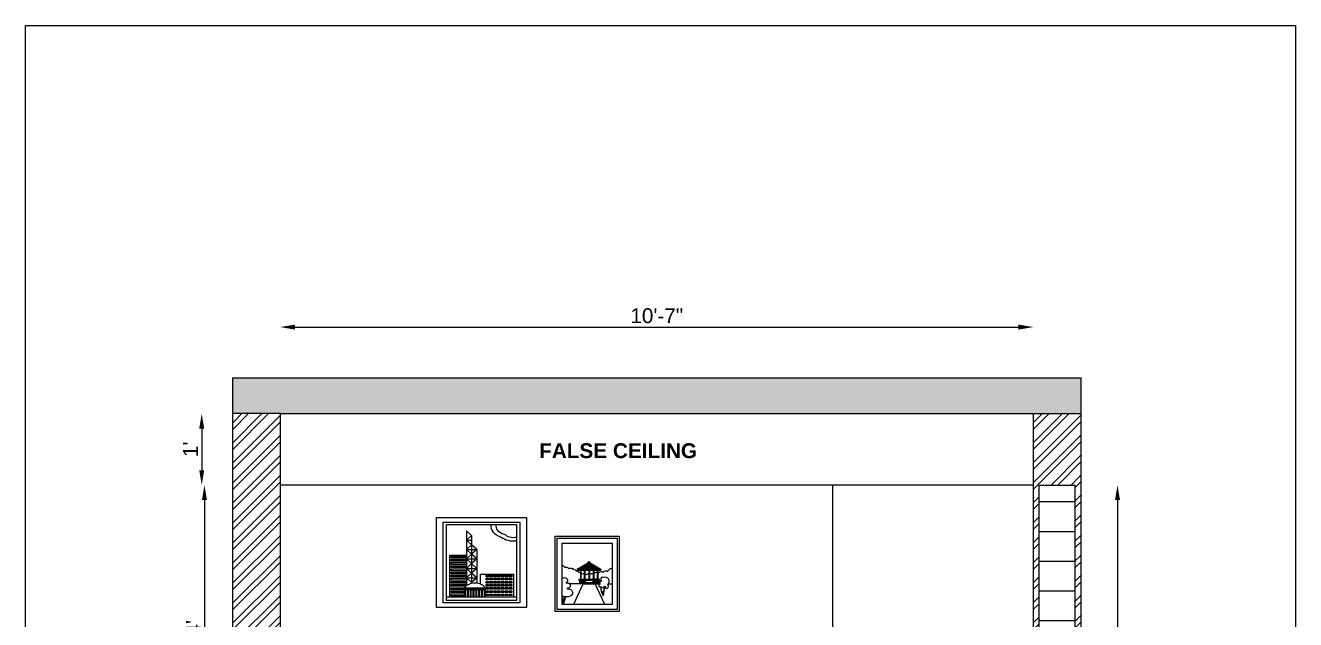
# Model space of a CAD drawing. Header units: feet. Extents: x 2272 to 4893, y 337 to 2916.
# Drawn here: x 3073.9 to 3287.7, y 1912.8 to 2012.7 of the extents above; entities that cross this region are included whole.
import ezdxf

# ---------------------------------------------------------------- set-up
doc = ezdxf.new("R2010")
doc.units = ezdxf.units.FT
doc.styles.get("Standard").update_dxf_attribs({"font": 'arial.ttf'})
doc.dimstyles.new('ISO-25', dxfattribs={"dimtxt": 2.5, "dimasz": 2.5, "dimexe": 1.25, "dimexo": 0.625, "dimtad": 1, "dimdec": 0, "dimlunit": 4, "dimtxsty": 'Standard', "dimcen": 2.5, "dimse1": 1, "dimse2": 1, "dimadec": 0, "dimazin": 0, "dimtfac": 1, "dimtdec": 0, "dimtmove": 0, "dimatfit": 3, "dimfxl": 1, "dimarcsym": 0})

# ---------------------------------------------------------------- blocks, each defined once
blk = doc.blocks.new('*D279')
at = {"color": 0, "lineweight": -2, "transparency": 16777216}
blk.add_line((3103.59, 1944.91), (3103.59, 1937.91), dxfattribs=at)
at = {"color": 0, "transparency": 16777216}
for points in [[(3103.17, 1944.91), (3104.01, 1944.91), (3103.59, 1947.41)], [(3103.17, 1937.91), (3104.01, 1937.91), (3103.59, 1935.41)]]:
    blk.add_solid(points, dxfattribs=at)
at = {"layer": 'Defpoints', "color": 0, "transparency": 16777216}
for p in [(3116.79, 1947.41), (3103.59, 1935.41), (3116.79, 1935.41)]:
    blk.add_point(p, dxfattribs=at)
at = {"color": 0, "transparency": 16777216, "insert": (3101.71, 1941.41), "char_height": 2.5, "attachment_point": 5, "rotation": 90}
blk.add_mtext("1'", dxfattribs=at)
blk = doc.blocks.new('*D280')
at = {"color": 0, "lineweight": -2, "transparency": 16777216}
blk.add_line((3104.05, 1932.91), (3104.05, 1889.91), dxfattribs=at)
at = {"color": 0, "transparency": 16777216}
for points in [[(3103.63, 1932.91), (3104.47, 1932.91), (3104.05, 1935.41)], [(3103.63, 1889.91), (3104.47, 1889.91), (3104.05, 1887.41)]]:
    blk.add_solid(points, dxfattribs=at)
at = {"layer": 'Defpoints', "color": 0, "transparency": 16777216}
for p in [(3116.79, 1935.41), (3104.05, 1887.41), (3116.79, 1887.41)]:
    blk.add_point(p, dxfattribs=at)
at = {"color": 0, "transparency": 16777216, "insert": (3102.17, 1911.41), "char_height": 2.5, "attachment_point": 5, "rotation": 90}
blk.add_mtext("4'", dxfattribs=at)
blk = doc.blocks.new('*D281')
at = {"color": 0, "lineweight": -2, "transparency": 16777216}
blk.add_line((3257.71, 1932.91), (3257.71, 1829.91), dxfattribs=at)
at = {"color": 0, "transparency": 16777216}
for points in [[(3257.3, 1932.91), (3258.13, 1932.91), (3257.71, 1935.41)], [(3257.3, 1829.91), (3258.13, 1829.91), (3257.71, 1827.41)]]:
    blk.add_solid(points, dxfattribs=at)
at = {"layer": 'Defpoints', "color": 0, "transparency": 16777216}
for p in [(3250.55, 1935.41), (3250.55, 1827.41), (3257.71, 1827.41)]:
    blk.add_point(p, dxfattribs=at)
at = {"color": 0, "transparency": 16777216, "insert": (3255.81, 1881.41), "char_height": 2.5, "attachment_point": 5, "rotation": 90}
blk.add_mtext("9'", dxfattribs=at)
blk = doc.blocks.new('*D288')
at = {"color": 0, "lineweight": -2, "transparency": 16777216}
blk.add_line((3119.29, 1961.97), (3241.05, 1961.97), dxfattribs=at)
at = {"color": 0, "transparency": 16777216}
for points in [[(3119.29, 1962.39), (3119.29, 1961.55), (3116.79, 1961.97)], [(3241.05, 1962.39), (3241.05, 1961.55), (3243.55, 1961.97)]]:
    blk.add_solid(points, dxfattribs=at)
at = {"layer": 'Defpoints', "color": 0, "transparency": 16777216}
for p in [(3243.55, 1961.97), (3116.79, 1947.41), (3243.55, 1947.41)]:
    blk.add_point(p, dxfattribs=at)
at = {"color": 0, "transparency": 16777216, "insert": (3180.17, 1963.87), "char_height": 2.5, "attachment_point": 5}
blk.add_mtext('10\'-7"', dxfattribs=at)

msp = doc.modelspace()

# ---------------------------------------------------------------- hatches: boundary and pattern name
at = {"true_color": 0x105689}
h = msp.add_hatch(dxfattribs=at)
h.set_pattern_fill('AR-CONC', color=146, scale=0.04)
h.set_pattern_definition([(50, (111.1516, 1086.6236), (7.287387, -0.637563), [0.762, -8.382]), (355, (111.1516, 1086.6236), (-1.409737, 7.642274), [0.6096, -6.705623]), (100.45144, (111.759, 1086.5704), (5.87765, 7.00471), [0.6476, -7.12361]), (46.1842, (111.152, 1088.656), (10.843162, -1.681693), [1.143, -12.573]), (96.63556, (112.055, 1088.515), (9.496165, 9.897045), [0.9714, -10.685424]), (351.18415, (111.152, 1088.656), (9.496165, 9.897045), [0.9144, -10.05839]), (21, (112.1676, 1088.1476), (6.064576, -4.090608), [0.762, -8.382]), (326, (112.1676, 1088.1476), (2.472081, 7.367519), [0.6096, -6.7056]), (71.45144, (112.673, 1087.807), (8.536657, 3.27691), [0.6476, -7.123598]), (37.5, (111.1516, 1086.6236), (0.1235441, 3.3822016), [0, -6.62432, 0, -6.8072, 0, -6.731]), (7.5, (111.1516, 1086.6236), (2.6727865, 4.007223), [0, -3.88112, 0, -6.47192, 0, -2.5654]), (327.5, (108.886, 1086.6236), (5.4236238, -0.2291498), [0, -2.54, 0, -7.9248, 0, -10.5156]), (317.5, (107.87, 1086.6236), (5.925167, 1.0170596), [0, -3.302, 0, -5.26288, 0, -7.4676])])
h.paths.add_polyline_path([(3251.547, 1953.413), (3108.786, 1953.413), (3108.786, 1947.413), (3116.786, 1947.413), (3243.547, 1947.413), (3251.547, 1947.413)])
h.paths.add_polyline_path([(3251.547, 1827.413), (3243.547, 1827.413), (3116.786, 1827.413), (3108.786, 1827.413), (3108.786, 1821.413), (3251.547, 1821.413)])
h = msp.add_hatch(dxfattribs=at)
h.set_pattern_fill('ANSI32', color=146, scale=0.25)
h.set_pattern_definition([(45, (111.1516, 1086.6236), (-1.683798, 1.683798), []), (45, (112.274, 1086.6236), (-1.683798, 1.683798), [])])
h.paths.add_polyline_path([(3251.547, 1947.413), (3243.547, 1947.413), (3243.547, 1827.413), (3244.547, 1827.413), (3244.547, 1935.413), (3250.547, 1935.413), (3250.547, 1827.413), (3251.547, 1827.413)])
h.paths.add_polyline_path([(3116.786, 1947.413), (3108.786, 1947.413), (3108.786, 1827.413), (3116.786, 1827.413)])
at = {"true_color": 0xcb9061}
h = msp.add_hatch(dxfattribs=at)
h.set_pattern_fill('ACAD_ISO08W100', color=33)
h.set_pattern_definition([(0, (111.1516, 1282.619), (0, 5), [24, -3, 6, -3])])
h.paths.add_polyline_path([(3250.547, 1935.413), (3244.547, 1935.413), (3244.547, 1827.413), (3250.547, 1827.413)])
at = {"true_color": 0xcd2027}
h = msp.add_hatch(dxfattribs=at)
h.set_pattern_fill('_U', color=242, scale=0.047982, angle=180, style=0, pattern_type=0)
h.set_pattern_definition([(180, (1903.26546, -1191.8474), (0, -0.047981636), [])])
h.paths.add_polyline_path([(3169.922, 1921.267), (3168.817, 1922.345), (3168.75, 1922.345), (3167.644, 1921.267)])

# ---------------------------------------------------------------- linework, layer by layer
at = {"color": 146, "true_color": 0x105689}
for p, q in [((3108.786, 1953.413), (3108.786, 1821.413)), ((3108.786, 1953.413), (3251.547, 1953.413)), ((3251.547, 1953.413), (3251.547, 1821.413)), ((3116.786, 1947.413), (3116.786, 1827.413)), ((3116.786, 1947.413), (3243.547, 1947.413)), ((3243.547, 1947.413), (3243.547, 1827.413)), ((3243.547, 1947.413), (3243.547, 1935.413))]:
    msp.add_line(p, q, dxfattribs=at)
for p, q in [((3116.786, 1947.413), (3108.786, 1947.413)), ((3243.547, 1947.413), (3251.547, 1947.413)), ((3244.547, 1935.413), (3250.547, 1935.413))]:
    msp.add_line(p, q)
at = {"color": 242, "true_color": 0xcd2027}
for p, q in [((3243.547, 1935.413), (3116.786, 1935.413)), ((3209.786, 1911.413), (3209.786, 1935.413)), ((3244.547, 1827.413), (3244.547, 1935.413)), ((3250.547, 1935.413), (3250.547, 1827.413)), ((3143.091, 1929.964), (3158.235, 1929.964)), ((3143.091, 1914.82), (3143.091, 1929.964)), ((3144.213, 1929.167), (3157.113, 1929.167)), ((3144.213, 1915.617), (3144.213, 1929.167)), ((3144.774, 1928.768), (3156.552, 1928.768)), ((3144.774, 1916.015), (3144.774, 1928.768)), ((3156.552, 1928.768), (3156.552, 1916.015)), ((3157.113, 1929.167), (3157.113, 1915.617)), ((3158.235, 1929.964), (3158.235, 1914.82)), ((3148.155, 1927.724), (3149.011, 1926.933)), ((3148.155, 1927.724), (3148.155, 1918.469)), ((3148.155, 1926.142), (3149.011, 1926.933)), ((3148.155, 1926.142), (3149.011, 1925.352)), ((3148.155, 1926.142), (3149.011, 1926.142)), ((3149.011, 1926.933), (3149.011, 1919.017)), ((3148.155, 1924.561), (3149.011, 1925.352)), ((3148.155, 1924.561), (3149.011, 1923.77)), ((3148.155, 1924.561), (3149.866, 1924.561)), ((3149.866, 1924.561), (3149.011, 1925.352)), ((3149.866, 1924.561), (3149.011, 1923.77)), ((3149.866, 1924.561), (3149.866, 1918.892)), ((3145.331, 1923.634), (3148.155, 1923.634)), ((3145.331, 1916.63), (3145.331, 1923.634)), ((3145.546, 1923.407), (3148.155, 1923.407)), ((3145.546, 1923.112), (3145.546, 1923.407)), ((3148.155, 1923.112), (3145.546, 1923.112)), ((3145.546, 1922.882), (3148.155, 1922.882)), ((3145.546, 1922.586), (3145.546, 1922.882)), ((3148.155, 1922.586), (3145.546, 1922.586)), ((3145.546, 1922.356), (3148.155, 1922.356)), ((3145.546, 1922.06), (3145.546, 1922.356)), ((3148.155, 1922.06), (3145.546, 1922.06)), ((3148.155, 1922.979), (3149.011, 1923.77)), ((3148.155, 1922.979), (3149.011, 1922.188)), ((3148.155, 1922.979), (3149.866, 1922.979)), ((3148.155, 1921.397), (3149.011, 1922.188)), ((3149.866, 1922.979), (3149.011, 1923.77)), ((3149.866, 1922.979), (3149.011, 1922.188)), ((3149.866, 1921.397), (3149.011, 1922.188)), ((3166.784, 1921.267), (3168.701, 1922.374)), ((3168.75, 1922.374), (3167.576, 1921.267)), ((3168.75, 1922.345), (3167.644, 1921.267)), ((3167.878, 1921.849), (3168.193, 1921.849)), ((3167.957, 1921.897), (3168.244, 1921.897)), ((3168.037, 1921.945), (3168.295, 1921.945)), ((3168.117, 1921.993), (3168.345, 1921.993)), ((3168.196, 1922.041), (3168.396, 1922.041)), ((3168.276, 1922.089), (3168.447, 1922.089)), ((3168.355, 1922.137), (3168.498, 1922.137)), ((3168.435, 1922.185), (3168.549, 1922.185)), ((3168.515, 1922.233), (3168.6, 1922.233)), ((3168.594, 1922.281), (3168.651, 1922.281)), ((3168.674, 1922.329), (3168.701, 1922.329)), ((3168.701, 1922.374), (3168.866, 1922.374)), ((3168.75, 1922.345), (3168.75, 1922.374)), ((3168.817, 1922.345), (3168.817, 1922.374)), ((3168.817, 1922.374), (3169.991, 1921.267)), ((3168.817, 1922.345), (3169.922, 1921.267)), ((3168.893, 1922.329), (3168.865, 1922.329)), ((3168.866, 1922.374), (3170.782, 1921.267)), ((3168.972, 1922.281), (3168.916, 1922.281)), ((3169.052, 1922.233), (3168.967, 1922.233)), ((3169.131, 1922.185), (3169.018, 1922.185)), ((3169.211, 1922.137), (3169.069, 1922.137)), ((3169.291, 1922.089), (3169.119, 1922.089)), ((3169.37, 1922.041), (3169.17, 1922.041)), ((3169.45, 1921.993), (3169.221, 1921.993)), ((3169.529, 1921.945), (3169.272, 1921.945)), ((3169.609, 1921.897), (3169.323, 1921.897)), ((3169.689, 1921.849), (3169.374, 1921.849)), ((3145.546, 1921.83), (3148.155, 1921.83)), ((3145.546, 1921.534), (3145.546, 1921.83)), ((3148.155, 1921.534), (3145.546, 1921.534)), ((3145.546, 1921.304), (3148.155, 1921.304)), ((3145.546, 1921.008), (3145.546, 1921.304)), ((3148.155, 1921.008), (3145.546, 1921.008)), ((3145.546, 1920.778), (3148.155, 1920.778)), ((3145.546, 1920.483), (3145.546, 1920.778)), ((3148.155, 1920.483), (3145.546, 1920.483)), ((3145.546, 1920.253), (3148.155, 1920.253)), ((3145.546, 1919.957), (3145.546, 1920.253)), ((3148.155, 1919.957), (3145.546, 1919.957)), ((3145.546, 1919.727), (3148.155, 1919.727)), ((3145.546, 1919.431), (3145.546, 1919.727)), ((3148.155, 1921.397), (3149.011, 1920.606)), ((3148.155, 1921.397), (3149.866, 1921.397)), ((3148.155, 1919.815), (3149.011, 1920.606)), ((3148.155, 1919.815), (3149.011, 1919.024)), ((3148.155, 1919.815), (3149.866, 1919.815)), ((3149.866, 1921.397), (3149.011, 1920.606)), ((3149.866, 1919.815), (3149.011, 1920.606)), ((3149.866, 1919.815), (3149.011, 1919.024)), ((3150.519, 1920.417), (3156.074, 1920.417)), ((3150.519, 1918.74), (3150.519, 1920.417)), ((3151.45, 1919.973), (3151.45, 1920.242)), ((3151.45, 1920.242), (3151.877, 1920.242)), ((3151.877, 1919.973), (3151.45, 1919.973)), ((3151.45, 1919.468), (3151.45, 1919.737)), ((3151.45, 1919.737), (3151.877, 1919.737)), ((3151.877, 1920.242), (3151.877, 1919.973)), ((3151.877, 1919.737), (3151.877, 1919.468)), ((3152.091, 1919.973), (3152.091, 1920.242)), ((3152.091, 1920.242), (3152.518, 1920.242)), ((3152.518, 1919.973), (3152.091, 1919.973)), ((3152.091, 1919.468), (3152.091, 1919.737)), ((3152.091, 1919.737), (3152.518, 1919.737)), ((3152.518, 1920.242), (3152.518, 1919.973)), ((3152.518, 1919.737), (3152.518, 1919.468)), ((3152.755, 1919.973), (3152.755, 1920.242)), ((3152.755, 1920.242), (3153.181, 1920.242)), ((3153.181, 1919.973), (3152.755, 1919.973)), ((3152.755, 1919.468), (3152.755, 1919.737)), ((3152.755, 1919.737), (3153.181, 1919.737)), ((3153.181, 1920.242), (3153.181, 1919.973)), ((3153.181, 1919.737), (3153.181, 1919.468)), ((3153.349, 1919.973), (3153.349, 1920.242)), ((3153.349, 1920.242), (3153.776, 1920.242)), ((3153.776, 1919.973), (3153.349, 1919.973)), ((3153.349, 1919.468), (3153.349, 1919.737)), ((3153.349, 1919.737), (3153.776, 1919.737)), ((3153.776, 1920.242), (3153.776, 1919.973)), ((3153.776, 1919.737), (3153.776, 1919.468)), ((3153.99, 1919.973), (3153.99, 1920.242)), ((3153.99, 1920.242), (3154.416, 1920.242)), ((3154.416, 1919.973), (3153.99, 1919.973)), ((3153.99, 1919.468), (3153.99, 1919.737)), ((3153.99, 1919.737), (3154.416, 1919.737)), ((3154.416, 1920.242), (3154.416, 1919.973)), ((3154.416, 1919.737), (3154.416, 1919.468)), ((3154.676, 1919.973), (3154.676, 1920.242)), ((3154.676, 1920.242), (3155.103, 1920.242)), ((3155.103, 1919.973), (3154.676, 1919.973)), ((3154.676, 1919.468), (3154.676, 1919.737)), ((3154.676, 1919.737), (3155.103, 1919.737)), ((3155.103, 1920.242), (3155.103, 1919.973)), ((3155.103, 1919.737), (3155.103, 1919.468)), ((3155.34, 1919.973), (3155.34, 1920.242)), ((3155.34, 1920.242), (3155.767, 1920.242)), ((3155.767, 1919.973), (3155.34, 1919.973)), ((3155.34, 1919.468), (3155.34, 1919.737)), ((3155.34, 1919.737), (3155.767, 1919.737)), ((3155.767, 1920.242), (3155.767, 1919.973)), ((3155.767, 1919.737), (3155.767, 1919.468)), ((3156.074, 1920.417), (3156.074, 1916.63)), ((3166.784, 1921.111), (3170.782, 1921.111)), ((3166.923, 1921.273), (3167.582, 1921.273)), ((3167.002, 1921.321), (3167.633, 1921.321)), ((3167.082, 1921.369), (3167.684, 1921.369)), ((3167.162, 1921.417), (3167.735, 1921.417)), ((3167.241, 1921.465), (3167.786, 1921.465)), ((3167.314, 1921.111), (3167.314, 1919.569)), ((3167.321, 1921.513), (3167.837, 1921.513)), ((3167.4, 1921.561), (3167.888, 1921.561)), ((3167.419, 1921.111), (3167.419, 1919.569)), ((3167.48, 1921.609), (3167.938, 1921.609)), ((3167.56, 1921.657), (3167.989, 1921.657)), ((3167.576, 1921.267), (3167.576, 1921.111)), ((3167.639, 1921.705), (3168.04, 1921.705)), ((3167.644, 1921.267), (3169.922, 1921.267)), ((3167.719, 1921.753), (3168.091, 1921.753)), ((3167.798, 1921.801), (3168.142, 1921.801)), ((3167.971, 1921.111), (3167.971, 1919.569)), ((3168.076, 1921.111), (3168.076, 1919.569)), ((3168.747, 1921.111), (3168.747, 1919.569)), ((3168.852, 1921.111), (3168.852, 1919.569)), ((3169.768, 1921.801), (3169.425, 1921.801)), ((3169.848, 1921.753), (3169.475, 1921.753)), ((3169.491, 1921.111), (3169.491, 1919.569)), ((3169.927, 1921.705), (3169.526, 1921.705)), ((3170.007, 1921.657), (3169.577, 1921.657)), ((3169.595, 1921.111), (3169.595, 1919.569)), ((3170.087, 1921.609), (3169.628, 1921.609)), ((3170.166, 1921.561), (3169.679, 1921.561)), ((3170.246, 1921.513), (3169.73, 1921.513)), ((3170.325, 1921.465), (3169.781, 1921.465)), ((3170.405, 1921.417), (3169.831, 1921.417)), ((3170.484, 1921.369), (3169.882, 1921.369)), ((3170.564, 1921.321), (3169.933, 1921.321)), ((3170.644, 1921.273), (3169.984, 1921.273)), ((3169.991, 1921.267), (3169.991, 1921.111)), ((3170.654, 1921.267), (3169.991, 1921.267)), ((3170.148, 1921.111), (3170.148, 1919.569)), ((3170.252, 1921.111), (3170.252, 1919.569)), ((3148.155, 1919.431), (3145.546, 1919.431)), ((3145.546, 1919.201), (3148.155, 1919.201)), ((3145.546, 1918.905), (3145.546, 1919.201)), ((3148.155, 1918.905), (3145.546, 1918.905)), ((3145.546, 1918.675), (3148.155, 1918.675)), ((3145.546, 1918.379), (3145.546, 1918.675)), ((3148.051, 1918.379), (3145.546, 1918.379)), ((3145.546, 1918.149), (3147.855, 1918.149)), ((3145.546, 1917.854), (3145.546, 1918.149)), ((3147.823, 1917.854), (3145.546, 1917.854)), ((3145.546, 1917.624), (3147.823, 1917.624)), ((3145.546, 1917.328), (3145.546, 1917.624)), ((3147.823, 1917.927), (3151.316, 1917.927)), ((3147.823, 1916.601), (3147.823, 1917.927)), ((3147.824, 1918.101), (3151.321, 1918.101)), ((3147.995, 1918.102), (3147.995, 1917.926)), ((3148.021, 1916.604), (3148.021, 1917.706)), ((3148.299, 1917.706), (3148.299, 1916.601)), ((3148.49, 1916.604), (3148.49, 1917.706)), ((3148.768, 1917.706), (3148.768, 1916.601)), ((3148.958, 1916.604), (3148.958, 1917.706)), ((3149.236, 1917.706), (3149.236, 1916.601)), ((3149.427, 1916.604), (3149.427, 1917.706)), ((3149.705, 1917.706), (3149.705, 1916.601)), ((3149.895, 1916.604), (3149.895, 1917.706)), ((3150.174, 1917.706), (3150.174, 1916.601)), ((3150.364, 1916.604), (3150.364, 1917.706)), ((3150.642, 1917.706), (3150.642, 1916.601)), ((3150.833, 1916.604), (3150.833, 1917.706)), ((3151.111, 1917.706), (3151.111, 1916.601)), ((3151.15, 1918.102), (3151.15, 1917.926)), ((3151.316, 1917.927), (3151.316, 1916.601)), ((3151.877, 1919.468), (3151.45, 1919.468)), ((3151.45, 1918.929), (3151.45, 1919.199)), ((3151.45, 1919.199), (3151.877, 1919.199)), ((3151.877, 1918.929), (3151.45, 1918.929)), ((3151.45, 1918.391), (3151.45, 1918.66)), ((3151.45, 1918.66), (3151.877, 1918.66)), ((3151.877, 1918.391), (3151.45, 1918.391)), ((3151.45, 1917.886), (3151.45, 1918.155)), ((3151.45, 1918.155), (3151.877, 1918.155)), ((3151.877, 1917.886), (3151.45, 1917.886)), ((3151.45, 1917.347), (3151.45, 1917.616)), ((3151.45, 1917.616), (3151.877, 1917.616)), ((3151.877, 1919.199), (3151.877, 1918.929)), ((3151.877, 1918.66), (3151.877, 1918.391)), ((3151.877, 1918.155), (3151.877, 1917.886)), ((3151.877, 1917.616), (3151.877, 1917.347)), ((3152.518, 1919.468), (3152.091, 1919.468)), ((3152.091, 1918.929), (3152.091, 1919.199)), ((3152.091, 1919.199), (3152.518, 1919.199)), ((3152.518, 1918.929), (3152.091, 1918.929)), ((3152.091, 1918.391), (3152.091, 1918.66)), ((3152.091, 1918.66), (3152.518, 1918.66)), ((3152.518, 1918.391), (3152.091, 1918.391)), ((3152.091, 1917.886), (3152.091, 1918.155)), ((3152.091, 1918.155), (3152.518, 1918.155)), ((3152.518, 1917.886), (3152.091, 1917.886)), ((3152.091, 1917.347), (3152.091, 1917.616)), ((3152.091, 1917.616), (3152.518, 1917.616)), ((3152.518, 1919.199), (3152.518, 1918.929)), ((3152.518, 1918.66), (3152.518, 1918.391)), ((3152.518, 1918.155), (3152.518, 1917.886)), ((3152.518, 1917.616), (3152.518, 1917.347)), ((3153.181, 1919.468), (3152.755, 1919.468)), ((3152.755, 1918.929), (3152.755, 1919.199)), ((3152.755, 1919.199), (3153.181, 1919.199)), ((3153.181, 1918.929), (3152.755, 1918.929)), ((3152.755, 1918.391), (3152.755, 1918.66)), ((3152.755, 1918.66), (3153.181, 1918.66)), ((3153.181, 1918.391), (3152.755, 1918.391)), ((3152.755, 1917.886), (3152.755, 1918.155)), ((3152.755, 1918.155), (3153.181, 1918.155)), ((3153.181, 1917.886), (3152.755, 1917.886)), ((3152.755, 1917.347), (3152.755, 1917.616)), ((3152.755, 1917.616), (3153.181, 1917.616)), ((3153.181, 1919.199), (3153.181, 1918.929)), ((3153.181, 1918.66), (3153.181, 1918.391)), ((3153.181, 1918.155), (3153.181, 1917.886)), ((3153.181, 1917.616), (3153.181, 1917.347)), ((3153.776, 1919.468), (3153.349, 1919.468)), ((3153.349, 1918.929), (3153.349, 1919.199)), ((3153.349, 1919.199), (3153.776, 1919.199)), ((3153.776, 1918.929), (3153.349, 1918.929)), ((3153.349, 1918.391), (3153.349, 1918.66)), ((3153.349, 1918.66), (3153.776, 1918.66)), ((3153.776, 1918.391), (3153.349, 1918.391)), ((3153.349, 1917.886), (3153.349, 1918.155)), ((3153.349, 1918.155), (3153.776, 1918.155)), ((3153.776, 1917.886), (3153.349, 1917.886)), ((3153.349, 1917.347), (3153.349, 1917.616)), ((3153.349, 1917.616), (3153.776, 1917.616)), ((3153.776, 1919.199), (3153.776, 1918.929)), ((3153.776, 1918.66), (3153.776, 1918.391)), ((3153.776, 1918.155), (3153.776, 1917.886)), ((3153.776, 1917.616), (3153.776, 1917.347)), ((3154.416, 1919.468), (3153.99, 1919.468)), ((3153.99, 1918.929), (3153.99, 1919.199)), ((3153.99, 1919.199), (3154.416, 1919.199)), ((3154.416, 1918.929), (3153.99, 1918.929)), ((3153.99, 1918.391), (3153.99, 1918.66)), ((3153.99, 1918.66), (3154.416, 1918.66)), ((3154.416, 1918.391), (3153.99, 1918.391)), ((3153.99, 1917.886), (3153.99, 1918.155)), ((3153.99, 1918.155), (3154.416, 1918.155)), ((3154.416, 1917.886), (3153.99, 1917.886)), ((3153.99, 1917.347), (3153.99, 1917.616)), ((3153.99, 1917.616), (3154.416, 1917.616)), ((3154.416, 1919.199), (3154.416, 1918.929)), ((3154.416, 1918.66), (3154.416, 1918.391)), ((3154.416, 1918.155), (3154.416, 1917.886)), ((3154.416, 1917.616), (3154.416, 1917.347)), ((3155.103, 1919.468), (3154.676, 1919.468)), ((3154.676, 1918.929), (3154.676, 1919.199)), ((3154.676, 1919.199), (3155.103, 1919.199)), ((3155.103, 1918.929), (3154.676, 1918.929)), ((3154.676, 1918.391), (3154.676, 1918.66)), ((3154.676, 1918.66), (3155.103, 1918.66)), ((3155.103, 1918.391), (3154.676, 1918.391)), ((3154.676, 1917.886), (3154.676, 1918.155)), ((3154.676, 1918.155), (3155.103, 1918.155)), ((3155.103, 1917.886), (3154.676, 1917.886)), ((3154.676, 1917.347), (3154.676, 1917.616)), ((3154.676, 1917.616), (3155.103, 1917.616)), ((3155.103, 1919.199), (3155.103, 1918.929)), ((3155.103, 1918.66), (3155.103, 1918.391)), ((3155.103, 1918.155), (3155.103, 1917.886)), ((3155.103, 1917.616), (3155.103, 1917.347)), ((3155.767, 1919.468), (3155.34, 1919.468)), ((3155.34, 1918.929), (3155.34, 1919.199)), ((3155.34, 1919.199), (3155.767, 1919.199)), ((3155.767, 1918.929), (3155.34, 1918.929)), ((3155.34, 1918.391), (3155.34, 1918.66)), ((3155.34, 1918.66), (3155.767, 1918.66)), ((3155.767, 1918.391), (3155.34, 1918.391)), ((3155.34, 1917.886), (3155.34, 1918.155)), ((3155.34, 1918.155), (3155.767, 1918.155)), ((3155.767, 1917.886), (3155.34, 1917.886)), ((3155.34, 1917.347), (3155.34, 1917.616)), ((3155.34, 1917.616), (3155.767, 1917.616)), ((3155.767, 1919.199), (3155.767, 1918.929)), ((3155.767, 1918.66), (3155.767, 1918.391)), ((3155.767, 1918.155), (3155.767, 1917.886)), ((3155.767, 1917.616), (3155.767, 1917.347)), ((3167.762, 1918.794), (3165.515, 1918.794)), ((3167.725, 1918.73), (3166.17, 1915.331)), ((3167.077, 1919.569), (3168.182, 1919.569)), ((3167.077, 1919.569), (3167.077, 1919.438)), ((3167.077, 1919.438), (3168.182, 1919.438)), ((3167.153, 1919.438), (3167.153, 1918.794)), ((3167.153, 1919.43), (3168.145, 1919.43)), ((3167.153, 1919.33), (3168.145, 1919.33)), ((3167.153, 1919.23), (3168.145, 1919.23)), ((3167.153, 1919.13), (3168.145, 1919.13)), ((3167.153, 1919.03), (3168.075, 1919.03)), ((3167.153, 1918.93), (3167.925, 1918.93)), ((3167.153, 1918.83), (3167.754, 1918.83)), ((3167.246, 1918.794), (3167.246, 1919.438)), ((3167.346, 1918.794), (3167.346, 1919.438)), ((3167.446, 1918.794), (3167.446, 1919.438)), ((3167.546, 1918.794), (3167.546, 1919.438)), ((3167.646, 1918.794), (3167.646, 1919.438)), ((3167.746, 1918.794), (3167.746, 1919.438)), ((3167.754, 1918.794), (3170.645, 1918.794)), ((3167.846, 1918.886), (3167.846, 1919.438)), ((3167.925, 1918.886), (3169.642, 1918.886)), ((3167.946, 1918.966), (3167.946, 1919.438)), ((3168.046, 1918.966), (3168.046, 1919.438)), ((3168.075, 1919.042), (3169.491, 1919.042)), ((3168.075, 1918.966), (3169.491, 1918.966)), ((3168.145, 1919.438), (3168.145, 1919.042)), ((3168.182, 1919.569), (3168.182, 1919.438)), ((3168.182, 1919.569), (3169.384, 1919.569)), ((3168.182, 1919.438), (3169.384, 1919.438)), ((3170.489, 1919.569), (3169.384, 1919.569)), ((3169.384, 1919.569), (3169.384, 1919.438)), ((3170.489, 1919.438), (3169.384, 1919.438)), ((3169.421, 1919.438), (3169.421, 1919.042)), ((3169.421, 1919.43), (3170.413, 1919.43)), ((3169.421, 1919.33), (3170.413, 1919.33)), ((3169.421, 1919.23), (3170.413, 1919.23)), ((3169.421, 1919.13), (3170.413, 1919.13)), ((3169.446, 1919.042), (3169.446, 1919.438)), ((3169.491, 1919.03), (3170.413, 1919.03)), ((3169.546, 1918.966), (3169.546, 1919.438)), ((3169.642, 1918.93), (3170.413, 1918.93)), ((3169.645, 1918.886), (3169.645, 1919.438)), ((3169.745, 1918.886), (3169.745, 1919.438)), ((3169.813, 1918.83), (3170.413, 1918.83)), ((3169.845, 1918.794), (3169.845, 1919.438)), ((3169.945, 1918.794), (3169.945, 1919.438)), ((3170.045, 1918.794), (3170.045, 1919.438)), ((3170.145, 1918.794), (3170.145, 1919.438)), ((3170.245, 1918.794), (3170.245, 1919.438)), ((3170.345, 1918.794), (3170.345, 1919.438)), ((3170.413, 1919.438), (3170.413, 1918.794)), ((3170.489, 1919.569), (3170.489, 1919.438)), ((3172.021, 1918.794), (3172.693, 1918.794)), ((3157.113, 1915.617), (3144.213, 1915.617)), ((3144.768, 1916.601), (3156.545, 1916.601)), ((3156.552, 1916.015), (3144.774, 1916.015)), ((3147.823, 1917.328), (3145.546, 1917.328)), ((3145.546, 1917.098), (3147.823, 1917.098)), ((3145.546, 1916.802), (3145.546, 1917.098)), ((3147.823, 1916.802), (3145.546, 1916.802)), ((3151.877, 1917.347), (3151.45, 1917.347)), ((3151.45, 1916.808), (3151.45, 1917.078)), ((3151.45, 1917.078), (3151.877, 1917.078)), ((3151.877, 1916.808), (3151.45, 1916.808)), ((3151.877, 1917.078), (3151.877, 1916.808)), ((3152.518, 1917.347), (3152.091, 1917.347)), ((3152.091, 1916.808), (3152.091, 1917.078)), ((3152.091, 1917.078), (3152.518, 1917.078)), ((3152.518, 1916.808), (3152.091, 1916.808)), ((3152.518, 1917.078), (3152.518, 1916.808)), ((3153.181, 1917.347), (3152.755, 1917.347)), ((3152.755, 1916.808), (3152.755, 1917.078)), ((3152.755, 1917.078), (3153.181, 1917.078)), ((3153.181, 1916.808), (3152.755, 1916.808)), ((3153.181, 1917.078), (3153.181, 1916.808)), ((3153.776, 1917.347), (3153.349, 1917.347)), ((3153.349, 1916.808), (3153.349, 1917.078)), ((3153.349, 1917.078), (3153.776, 1917.078)), ((3153.776, 1916.808), (3153.349, 1916.808)), ((3153.776, 1917.078), (3153.776, 1916.808)), ((3154.416, 1917.347), (3153.99, 1917.347)), ((3153.99, 1916.808), (3153.99, 1917.078)), ((3153.99, 1917.078), (3154.416, 1917.078)), ((3154.416, 1916.808), (3153.99, 1916.808)), ((3154.416, 1917.078), (3154.416, 1916.808)), ((3155.103, 1917.347), (3154.676, 1917.347)), ((3154.676, 1916.808), (3154.676, 1917.078)), ((3154.676, 1917.078), (3155.103, 1917.078)), ((3155.103, 1916.808), (3154.676, 1916.808)), ((3155.103, 1917.078), (3155.103, 1916.808)), ((3155.767, 1917.347), (3155.34, 1917.347)), ((3155.34, 1916.808), (3155.34, 1917.078)), ((3155.34, 1917.078), (3155.767, 1917.078)), ((3155.767, 1916.808), (3155.34, 1916.808)), ((3155.767, 1917.078), (3155.767, 1916.808)), ((3158.235, 1914.82), (3143.091, 1914.82))]:
    msp.add_line(p, q, dxfattribs=at)
msp.add_lwpolyline([(3073.915, 2012.699), (3287.69, 2012.699), (3287.69, 1772.68), (3073.915, 1772.68)], close=True)
for points in [[(3173.859, 1914.159), (3163.089, 1914.159), (3163.089, 1926.821), (3173.859, 1926.821)], [(3173.526, 1914.492), (3163.422, 1914.492), (3163.422, 1926.488), (3173.526, 1926.488)], [(3172.693, 1915.325), (3164.255, 1915.325), (3164.255, 1925.655), (3172.693, 1925.655)]]:
    msp.add_lwpolyline(points, close=True, dxfattribs=at)
for points in [[(3164.255, 1921.935, -0.2396705), (3164.654, 1921.576, -0.2974291), (3165.41, 1921.37, -0.3952191), (3166.132, 1921.233, -0.4597453), (3166.579, 1920.992, -0.3203472), (3166.991, 1920.752, -0.2844605), (3167.314, 1920.68, -0.2577747)], [(3168.719, 1922.345), (3168.701, 1922.345), (3168.701, 1922.374), (3168.638, 1922.374, -0.4782672), (3168.783, 1922.532)], [(3168.848, 1922.345), (3168.866, 1922.345), (3168.866, 1922.374), (3168.928, 1922.374, 0.4782672), (3168.783, 1922.532)], [(3164.255, 1919.678, -0.6253838), (3165.172, 1919.376, -0.3779457), (3164.936, 1919.022, 0.9096554), (3164.95, 1918.933, -0.7482631), (3165.541, 1918.21, -0.2857542), (3165.172, 1918.047, 0.80389), (3165.128, 1917.929, -0.4723136), (3165.984, 1917.368, -0.3578995), (3165.512, 1916.645, -0.064611), (3164.826, 1916.61)], [(3167.419, 1920.518, -0.2483075), (3167.85, 1920.477, -0.0847889), (3167.971, 1920.56, -0.3185993)], [(3168.076, 1920.435, -0.1738968), (3168.366, 1920.387, -0.195406), (3168.747, 1920.523, -0.3202622)], [(3168.852, 1920.508, -0.0664066), (3168.984, 1920.456, -0.2369592), (3169.491, 1920.481, -0.3954443)], [(3169.595, 1920.579, -0.0238176), (3169.637, 1920.546, -0.2545239), (3170.148, 1920.778, -0.371836)], [(3170.252, 1920.761, -0.0823236), (3170.428, 1920.683, -0.371836), (3171.184, 1920.752, -0.4753062), (3171.94, 1920.889, -0.3479183), (3172.693, 1921.375, 0.1747058)], [(3171.468, 1918.401, 1.5811462), (3171.984, 1918.57), (3171.905, 1918.681, 0.8887051), (3171.218, 1919.852, 1.1226553), (3170.936, 1919.26, 0.9783334), (3170.694, 1918.762, 0.5127669), (3170.397, 1918.459, 0.5316787), (3170.747, 1918.331, -1.1652711)], [(3170.747, 1918.331, 0.1197209), (3171.079, 1916.89, 3.3362793)], [(3171.385, 1918.428, -0.0229899), (3171.149, 1917.236, -0.20263), (3170.83, 1918.29, 2.8273477)], [(3170.83, 1918.29, 0.8950231), (3171.192, 1918.318, 0.445967), (3171.385, 1918.428, -3.4790832)], [(3171.19, 1916.862, -0.0061987), (3171.468, 1918.401, 65.1951888)], [(3164.316, 1915.594, 0.0223533), (3164.716, 1916.611, 0.1713554), (3164.293, 1916.666, -0.0061375), (3164.314, 1915.594)], [(3164.826, 1916.61, 0.0411759), (3164.465, 1915.325, 2.6486673)]]:
    msp.add_lwpolyline(points, format="xyb", dxfattribs=at)
for points in [[(3168.701, 1922.345), (3166.912, 1921.267), (3166.784, 1921.267), (3166.784, 1921.111)], [(3168.701, 1922.345), (3168.719, 1922.345)], [(3168.75, 1922.345), (3168.817, 1922.345)], [(3168.817, 1922.345), (3168.75, 1922.345)], [(3168.866, 1922.345), (3168.848, 1922.345)], [(3168.866, 1922.345), (3170.654, 1921.267), (3170.782, 1921.267), (3170.782, 1921.111)], [(3167.754, 1918.794), (3167.754, 1918.886), (3167.925, 1918.886), (3167.925, 1918.966), (3168.075, 1918.966), (3168.075, 1919.042)], [(3169.813, 1918.794), (3169.813, 1918.886), (3169.642, 1918.886), (3169.642, 1918.966), (3169.491, 1918.966), (3169.491, 1919.042)], [(3171.43, 1915.31), (3169.827, 1918.794)]]:
    msp.add_lwpolyline(points, dxfattribs=at)
msp.add_arc((3171.147, 1916.926), 0.077, 208.00251, 303.94212, dxfattribs=at)
for centre, major_axis, start_param, end_param in [((3155.035, 1928.509), (2.791, 0), 3.0105097, 4.3312871), ((3155.035, 1928.509), (1.95, 0), 2.953382, 4.4367031), ((3156.019, 1927.926), (2.687, 0), 3.8607723, 4.9122951), ((3156.019, 1927.926), (1.846, 0), 3.7503437, 5.0056568), ((3149.572, 1917.567), (-1.903, 0), 3.5475938, 5.8771842), ((3148.16, 1917.711), (-0.139, 0), 3.0909541, 6.3338238), ((3148.629, 1917.711), (0.139, 0), -0.0506385, 3.1922312), ((3149.097, 1917.711), (-0.139, 0), 3.0909541, 6.3338238), ((3149.566, 1917.711), (-0.139, 0), 3.0909541, 6.3338238), ((3150.034, 1917.711), (-0.139, 0), 3.0909541, 6.3338238), ((3150.503, 1917.711), (-0.139, 0), 3.0909541, 6.3338238), ((3150.972, 1917.711), (0.139, 0), -0.0506385, 3.1922312)]:
    msp.add_ellipse(centre, major_axis=major_axis, ratio=0.7105263, start_param=start_param, end_param=end_param, dxfattribs=at)

# ---------------------------------------------------------------- texts
at = {"color": 114, "true_color": 0x139b48, "insert": (3160.375, 1942.435), "char_height": 2.5, "attachment_point": 1}
msp.add_mtext_dynamic_manual_height_columns('{\\fArial|b1|i0|c0|p34;\\C2;\\c2092017;FALSE CEILING }', width=39.0499, gutter_width=12.5, heights=[0], dxfattribs=at)

# ---------------------------------------------------------------- dimensions: what is measured, and where the dimension line sits
at = {"color": 114, "true_color": 0x139b48}
dim = msp.add_linear_dim(base=(3243.547, 1961.97), p1=(3116.786, 1947.413), p2=(3243.547, 1947.413), dimstyle='ISO-25', dxfattribs=at)
dim.commit()
dim.dimension.update_dxf_attribs({"geometry": '*D288', "text_midpoint": (3180.167, 1963.872)})
at = {"color": 85, "true_color": 0x58ba48}
for base, p1, p2, picture, middle in [((3103.591, 1935.413), (3116.786, 1947.413), (3116.786, 1935.413), '*D279', (3101.711, 1941.413)), ((3104.05, 1887.413), (3116.786, 1935.413), (3116.786, 1887.413), '*D280', (3102.175, 1911.413))]:
    dim = msp.add_linear_dim(base=base, p1=p1, p2=p2, angle=90, dimstyle='ISO-25', dxfattribs=at)
    dim.commit()
    dim.dimension.update_dxf_attribs({"geometry": picture, "text_midpoint": middle})
dim = msp.add_linear_dim(base=(3257.715, 1827.413), p1=(3250.547, 1935.413), p2=(3250.547, 1827.413), angle=90, dimstyle='ISO-25', dxfattribs=at)
dim.commit()
dim.dimension.update_dxf_attribs({"geometry": '*D281', "text_midpoint": (3257.715, 1881.413), "dimtype": 160})

doc.saveas('drawing.dxf')
